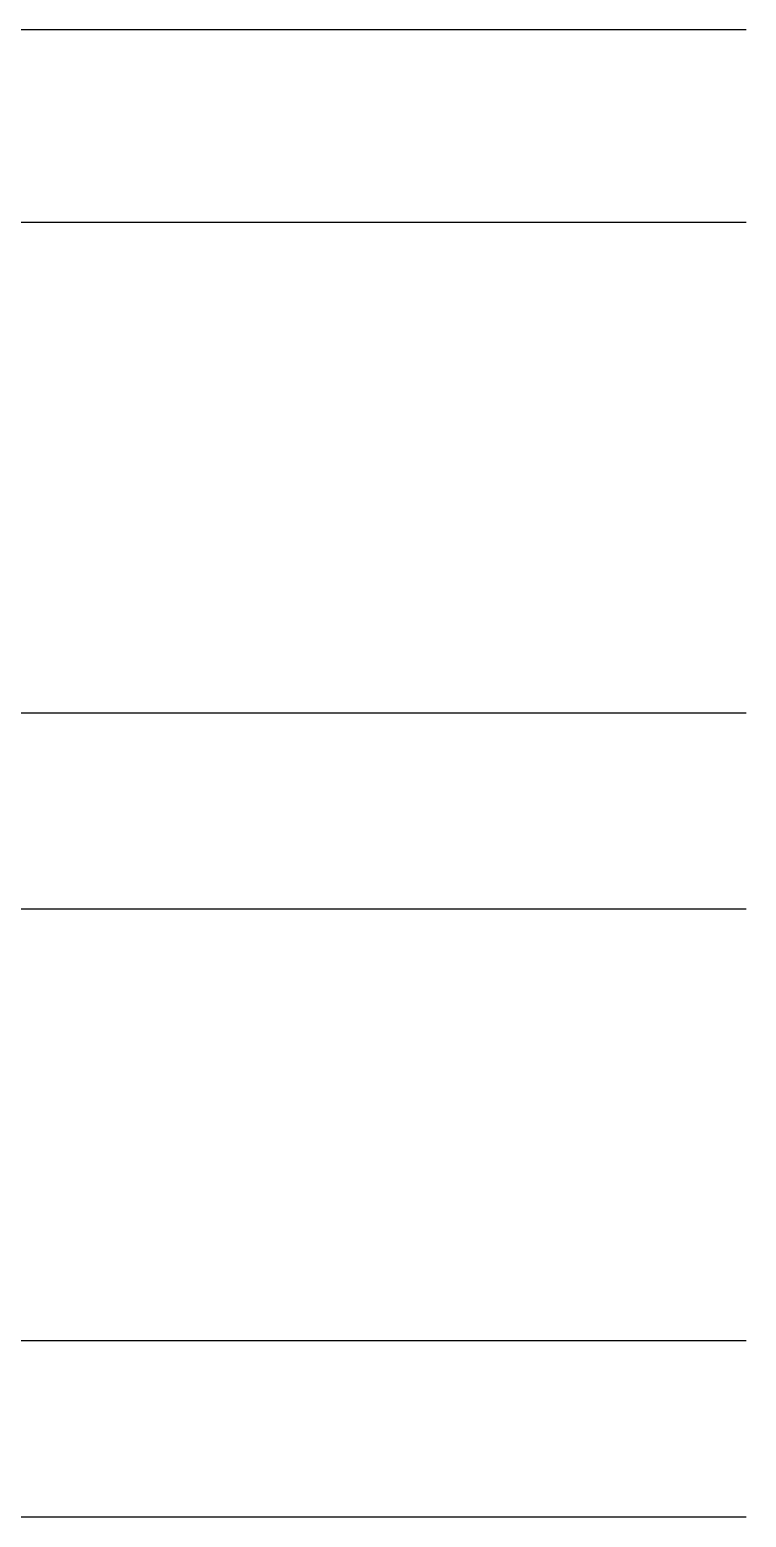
# Model space of a CAD drawing. Header units: millimetres. Extents: x -8500 to 104886, y -7800 to 56500.
# Drawn here: x 74331 to 85300, y 26500 to 49250 of the extents above; entities that cross this region are included whole.
import ezdxf

# ---------------------------------------------------------------- set-up
doc = ezdxf.new("R2010")
doc.units = ezdxf.units.MM
doc.header["$LTSCALE"] = 10
doc.linetypes.add('1803 B01 Axis$0$CENTER2', pattern=[1.125, 0.75, -0.125, 0.125, -0.125])
doc.linetypes.add('HIDDEN', pattern=[0.375, 0.25, -0.125])
doc.layers.add('1803 B01 Axis$0$AXIS-MEP', color=8, linetype='1803 B01 Axis$0$CENTER2')
doc.layers.add('ID-FUR', color=1, linetype='Continuous')

# ---------------------------------------------------------------- blocks, each defined once
blk = doc.blocks.new('1803 B01 Axis$0$1803 B01 AXIS')
for p, q in [((85300, 49250), (-7300, 49250)), ((85300, 46300), (-7300, 46300)), ((85300, 38800), (-7300, 38800)), ((85300, 35800), (-7300, 35800)), ((85300, 29200), (-7300, 29200)), ((85300, 26500), (-7300, 26500))]:
    blk.add_line(p, q)
blk = doc.blocks.new('1803 B01 Axis')
at = {"layer": '1803 B01 Axis$0$AXIS-MEP'}
blk.add_blockref('1803 B01 Axis$0$1803 B01 AXIS', (0, 0), dxfattribs=at)

msp = doc.modelspace()

# ---------------------------------------------------------------- block references
at = {"layer": 'ID-FUR', "color": 8, "linetype": 'HIDDEN', "ltscale": 0.5}
msp.add_blockref('1803 B01 Axis', (0, 0), dxfattribs=at)

doc.saveas('drawing.dxf')
